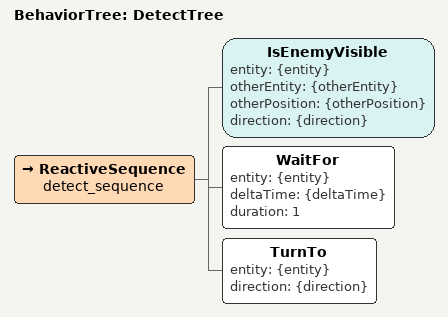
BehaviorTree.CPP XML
<root BTCPP_format="4">
  <BehaviorTree ID="DetectTree">
    <ReactiveSequence name="detect_sequence">
      <IsEnemyVisible entity="{entity}" otherEntity="{otherEntity}" otherPosition="{otherPosition}" direction="{direction}" />
      <WaitFor entity="{entity}" deltaTime="{deltaTime}" duration="1" />
      <TurnTo entity="{entity}" direction="{direction}" />
    </ReactiveSequence>
  </BehaviorTree>
</root>
